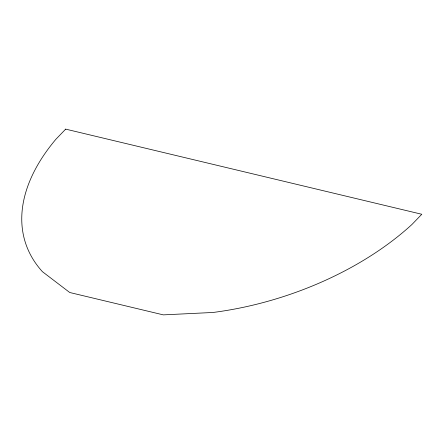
<?xml version="1.0" encoding="UTF-8"?>
<svg xmlns="http://www.w3.org/2000/svg" width="444" height="444" viewBox="0 0 444 444"><rect width="100%" height="100%" fill="white"/><g stroke="black" fill="none" stroke-linecap="round" stroke-linejoin="round"><path stroke-width="0.67" d="M65.673 129.126L55.889 139.277A230.07 131.307 -18.2 0 0 42.419 271.678L69.736 292.507L163.303 314.874L213.02 312.465A230.07 131.307 -18.2 0 0 412.015 224.42L421.8 214.269L65.673 129.126"/></g></svg>
